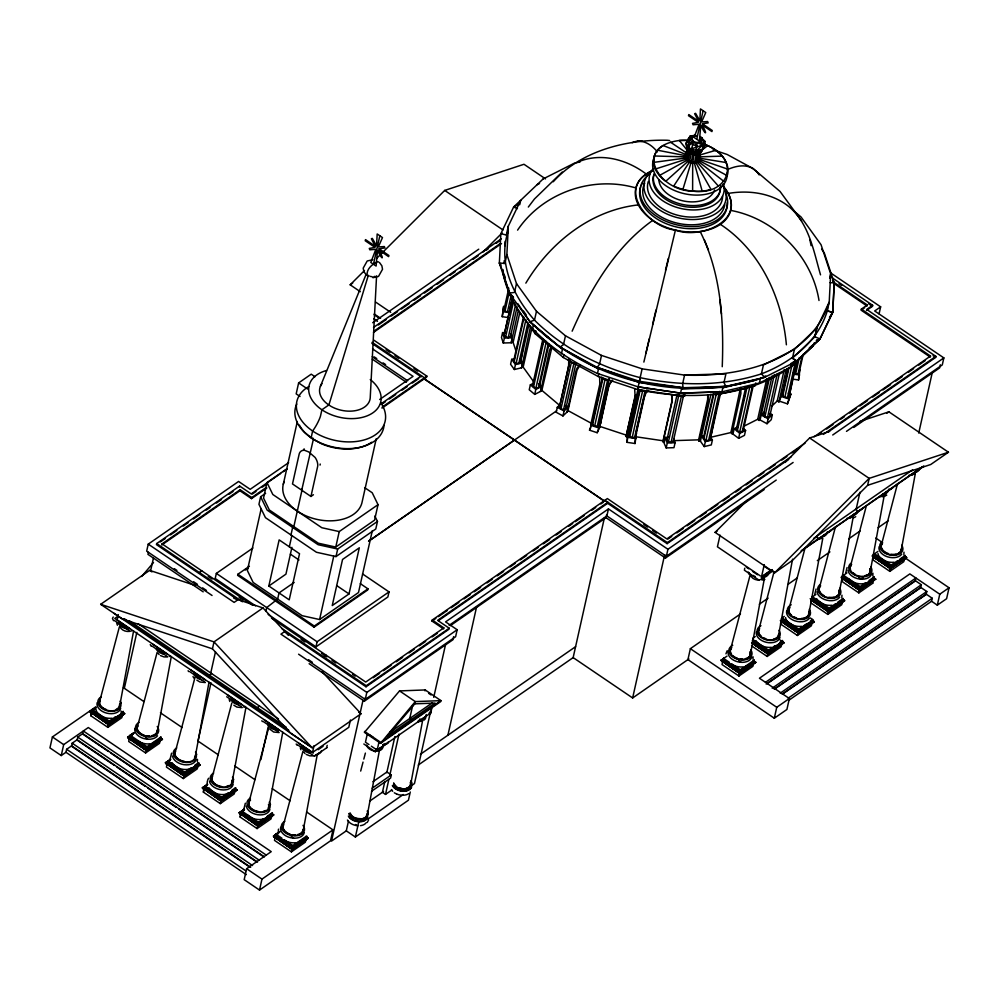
<?xml version="1.0" encoding="UTF-8"?>
<svg xmlns="http://www.w3.org/2000/svg" width="999" height="999" viewBox="0 0 999 999"><rect width="100%" height="100%" fill="white"/><g stroke="black" fill="none" stroke-linecap="round" stroke-linejoin="round"><path stroke-width="1.5" d="M672.29 400.05L671.565 395.129M705.144 144.655C741.832 158.017 729.969 196.091 692.619 191.109L692.694 161.726M694.555 151.736L692.682 163.112C684.752 162.987 684.477 154.033 687.824 148.576L685.814 158.079M123.976 714.31L124.376 713.686L108.591 724.899L124.725 713.698L123.302 712.612L109.078 722.477L109.016 724.6L89.91 711.613L95.954 707.429M128.746 738.548L146.316 750.486L162.45 739.297L161.026 738.211L146.803 748.076L146.741 750.187L127.635 737.212L133.679 733.016M166.471 764.16L166.234 763.523L184.041 776.086L200.175 764.884L198.751 763.798L184.528 773.663L184.465 775.786L165.359 762.799L170.192 759.452M203.434 789.21L203.197 788.586L221.004 801.148L237.125 789.959L235.714 788.873L221.478 798.738L221.416 800.848L202.31 787.874L207.742 784.515M243.943 809.477L239.098 812.849L258.204 825.811L258.266 823.688L272.502 813.823L273.913 814.909L257.792 826.111L239.985 813.561L240.222 814.173M258.204 825.811L258.266 823.688L240.971 811.937L239.111 812.824L244.53 809.477M292.12 849.4L274.313 836.837L292.12 849.4L308.254 838.198L306.83 837.112L292.607 846.99L292.545 849.1L273.439 836.126L279.483 831.93M740.259 388.923L730.918 432.542L738.636 438.311L744.467 435.364L745.579 430.419L743.343 428.534M739.834 673.214L721.852 661.013L739.66 673.563L755.793 662.349L754.37 661.263L740.147 671.153L740.084 673.264L720.978 660.302L727.022 656.106M751.573 642.919L767.894 653.983L784.028 642.769L782.604 641.683L768.368 651.573L768.306 653.683L751.748 642.457M780.569 621.091L798.139 633.004L814.272 621.79L812.849 620.704L798.613 630.594L798.563 632.704L780.719 620.604M810.951 600.012L828.521 611.937L844.654 600.724L843.231 599.637L829.008 609.515L828.945 611.638L810.177 598.688M875.324 579.195L859.714 590.072L841.732 577.872L859.54 590.421L875.673 579.208L874.25 578.121L860.014 587.999L859.964 590.122L842.12 578.021M890.733 568.556L906.692 557.692L905.269 556.605L891.033 566.495L890.971 568.606L872.751 556.356M652.747 170.717C615.159 186.426 647.34 227.497 675.424 230.082C701.223 240.047 749.75 219.031 724.013 187.587M170.217 758.716L171.591 753.184M197.365 761.7L197.477 759.327M207.18 783.79L207.293 781.418M243.968 808.753L245.342 803.208M278.296 832.042L278.471 829.158M832.529 280.344L834.24 282.929L832.766 312.287L819.979 338.961L796.752 361.151L764.685 377.31L760.364 378.633C682.504 402.784 591.908 381.993 533.429 324.9L529.957 321.74L509.29 293.082L499.363 263.049L500.836 233.691L513.623 207.018L517.432 208.654M517.794 303.659L529.957 321.753L533.429 324.9L559.952 347.103L597.227 367.395L598.463 369.018L597.477 373.464C554.707 353.858 512.549 321.154 502.859 272.59L503.009 269.593M504.07 263.674L504.22 260.677M504.97 245.742L505.194 241.258M502.247 316.683L503.621 306.406L502.247 316.683L509.04 317.694M519.68 204.795L520.679 200.374L508.304 226.174L506.331 235.002L508.291 230.931C497.315 262.737 513.436 296.266 534.502 320.142C563.486 349.088 600.824 367.345 640.159 377.659L637.612 389.523C686.987 400.012 741.433 398.339 785.189 370.691L787.362 368.606L785.189 370.666M505.232 277.285L499.363 263.062L504.907 263.374L506.88 254.545L508.316 226.161M635.888 435.601L636.438 433.129L635.064 443.519L627.072 442.345L627.347 436.888L638.161 388.424M627.072 442.345L628.446 431.943M635.064 443.519L635.264 439.435M673.701 438.561L675.074 442.744L673.975 447.677L666.183 447.927L663.074 440.784L672.115 400.349M722.24 366.72C723.988 321.079 721.053 273.002 700.174 231.543M752.971 659.165L753.084 656.805M793.131 379.17L798.576 379.97L798.838 374.625M798.576 379.97L799.949 369.68M830.656 273.776L829.22 302.123L816.87 327.947L794.417 349.4L763.423 365.022L761.425 373.863L764.685 377.31L725.948 386.388L683.141 387.737L639.098 382.43L640.159 377.672C680.269 386.151 722.127 386.488 761.425 373.863C790.758 362.525 817.706 342.12 827.259 310.989L827.409 307.992M814.684 594.58L816.058 589.048M821.603 249.151L824.262 252.859L834.202 282.892L832.741 312.25L819.967 338.936L796.752 361.126L792.719 362.537M841.832 597.539L841.945 595.167M845.703 573.076L847.077 567.532M872.851 576.023L872.914 573.164M903.87 554.52L903.983 552.147M376.573 275.824L370.217 398.027A25.712 16.833 12.6 0 1 356.206 410.502A25.712 16.833 12.6 0 1 330.894 406.293L326.86 403.559A25.712 16.833 12.6 0 1 321.978 383.641M419.38 721.041L419.505 719.692M725.948 653.846L727.197 650.686M692.619 191.109C658.865 191.046 632.242 146.828 679.32 140.497A37.8 24.75 12.6 0 1 687.524 140.422L679.32 140.497L687.924 151.161M689.372 162.225L691.246 153.846L687.999 150.874L687.824 148.576M698.751 160.402L700.761 150.899C700.049 155.782 699.762 164.323 692.682 163.112M695.566 135.002L689.972 136.314L685.951 143.444L688.573 147.09L695.679 153.047L697.165 142.582L688.124 140.172L685.951 143.444C686.013 148.764 690.721 152.372 695.679 153.047L701.273 151.736L705.294 144.593L704.632 141.146L700.386 136.588L699.775 137.125L701.523 139.548L703.121 149.113L695.679 153.047L692.519 151.448M690.858 151.448L693.606 141.408L691.857 138.973L692.931 136.726L696.216 135.951L689.972 136.314L688.124 140.172L688.985 150.187M731.43 648.201A10.302 6.743 12.6 0 0 736.738 658.516A10.302 6.743 12.6 0 0 750.249 655.394L750.511 653.646A10.302 6.743 12.6 0 0 750.099 651.835M759.665 628.633A10.302 6.743 12.6 0 0 764.959 638.935A10.302 6.743 12.6 0 0 778.471 635.814L778.745 634.078L778.396 635.689M789.909 607.654A10.302 6.743 12.6 0 0 795.204 617.956A10.302 6.743 12.6 0 0 808.715 614.835L808.99 613.099M835.514 526.598L819.342 588.124A10.302 6.743 12.6 0 0 826.86 597.302A10.302 6.743 12.6 0 0 839.098 593.768L839.372 592.02A10.302 6.743 12.6 0 0 838.96 590.197M851.31 565.059A10.302 6.743 12.6 0 0 856.618 575.374A10.302 6.743 12.6 0 0 870.117 572.252L870.391 570.504A10.302 6.743 12.6 0 0 869.979 568.693M882.329 543.543A10.302 6.743 12.6 0 0 887.624 553.858A10.302 6.743 12.6 0 0 901.135 550.736L901.41 548.988M568.618 366.908L568.743 359.515M768.431 378.396L759.115 420.454L757.717 419.268L766.757 378.821M750.237 655.394L764.322 578.758M778.471 635.814L792.544 559.178M808.715 614.835L822.801 538.199M839.098 593.756L853.183 517.132M870.117 572.252L884.202 495.616M901.135 550.736L915.221 474.1M119.718 705.843L133.579 630.993M157.442 731.43L171.304 656.593M209.028 682.18L195.167 757.03A10.302 6.743 12.7 0 1 186.751 762.062A10.302 6.743 12.7 0 1 175.824 756.792L175.05 754.994A10.302 6.743 12.7 0 1 175.549 751.523M232.13 782.092L245.979 707.255M268.918 807.055L282.767 732.205M317.382 753.97L303.246 830.344A10.302 6.743 12.7 0 1 294.83 835.389A10.302 6.743 12.7 0 1 283.903 830.119L283.129 828.308A10.302 6.743 12.7 0 1 283.629 824.849M422.689 720.067L410.514 785.389L410.751 783.903A8.866 5.807 12.6 0 0 410.377 782.342M367.382 814.672L379.595 749.487M546.291 342.12L541.433 338.424A4.483 3.359 1 0 0 541.545 338.112M716.108 394.043L715.958 394.705L722.14 393.256M740.109 670.891L740.359 669.767L754.245 660.127L753.995 661.263L740.109 670.891L723.214 659.427L723.463 658.316L729.495 662.412M739.622 673.264L738.96 676.023L722.077 664.572L722.527 661.663M781.181 641.058L783.678 642.769L767.844 653.683L767.182 656.455L751.51 645.816M781.693 618.881L781.942 617.757L798.825 629.208L798.576 630.332L781.693 618.881L781.942 617.757M752.647 640.671L768.331 651.311L782.217 641.67L782.467 640.559L779.944 642.307M811.425 620.079L813.923 621.79L798.101 632.704L797.439 635.476L780.544 624.013L781.006 621.116M812.075 597.802L812.324 596.69L829.207 608.141L828.958 609.253L812.075 597.802L812.324 596.69M798.576 630.332L812.462 620.691L812.711 619.58L810.301 617.931M828.308 612.187L827.821 614.397L841.707 604.757L842.532 601.885L828.483 611.638L827.821 614.397L810.926 602.946L811.388 600.037L828.733 611.875M843.094 576.286L843.343 575.174L860.226 586.625L859.977 587.737L843.094 576.286L843.343 575.174M828.958 609.253L842.856 599.612L843.094 598.513L838.049 601.997M872.726 583.254L873.551 580.369L859.502 590.122L858.84 592.882L841.945 581.43L842.407 578.521M874.113 554.77L874.362 553.658L891.245 565.109L890.996 566.233L874.113 554.77L874.362 553.658M859.977 587.737L873.863 578.096L874.113 576.997L869.068 580.494M890.521 568.606L889.859 571.366L872.964 559.915L873.426 557.017L890.521 568.606L906.343 557.667M890.996 566.233L904.882 556.58L905.131 555.481L900.087 558.978M95.792 706.855L52.398 736.95L49.95 747.901L61.239 755.556L65.959 752.284L66.633 749.287L71.603 745.841L250.674 867.319M61.239 755.556L63.686 744.617L88.287 727.547L271.228 851.648L246.628 868.718L244.181 879.657L259.515 890.072L330.532 840.808L332.979 829.869L306.743 812.062M257.53 862.1L77.16 739.747L72.19 743.194L71.528 746.191L249.313 866.795M264.373 856.88L82.73 733.641L77.76 737.1L77.085 740.097L114.448 765.434M120.642 713.224L123.164 711.475L122.927 712.587L109.041 722.215L92.158 710.751L94.93 707.879M90.996 715.908L91.458 712.986L90.996 715.883L107.88 727.359L121.766 717.732L122.602 714.847L108.554 724.6L107.88 727.359L108.379 725.149M118.332 614.585L117.133 619.929L312.512 752.472L314.011 745.791M288.649 462.637L250.187 489.323L238.599 481.456L148.239 544.13L146.678 551.136L212.05 595.479M148.401 552.285L147.939 554.358L203.197 591.845M124.326 688.336L136.838 632.367M150.699 570.342L153.409 558.229M280.669 473.476L251.224 493.893L239.635 486.038L156.681 543.568L156.443 544.617L237.824 599.825L234.128 602.397L148.239 544.13M240.16 489.71L162.05 543.881L161.813 544.93L239.922 490.759L240.16 489.71L251.748 497.577L251.511 498.626L239.922 490.759M129.87 736.35L130.132 735.239L147.015 746.69L146.766 747.814L147.015 746.69L160.901 737.062L160.652 738.186L146.766 747.814L129.882 736.338L130.132 735.227L133.916 732.604M129.183 738.573L128.721 741.495L145.604 752.946L146.279 750.187M159.99 741.108L160.327 740.446L159.49 743.318L145.604 752.946M166.945 764.872L166.908 764.185L166.446 767.095L183.329 778.546L197.215 768.918L198.052 766.033L197.715 766.708M252.922 548.026L216.346 573.401L215.197 578.496L255.507 605.844M239.398 487.087L239.635 486.038M322.09 671.728L361.039 713.761L312.075 747.714L290.534 733.104L212.45 648.838L214.011 641.882L262.974 607.929L288.411 635.389M183.329 778.546L184.003 775.786L199.825 764.859L184.253 776.023L165.809 763.486L170.779 759.44M210.752 672.976L215.472 651.847M211.001 682.816L197.989 741.058L218.232 754.794M249.388 566.258L237.887 574.238L237.637 575.349L314.048 627.172L367.719 589.947L367.957 588.836L360.327 583.653M170.379 759.065L167.595 761.95L184.49 773.401L198.376 763.773L198.626 762.662L194.83 765.284M265.609 493.331L260.627 496.778L258.941 504.32L265.459 517.669L316.446 552.26L335.989 556.58L375.786 528.983L377.472 521.441L374.862 516.096M261.201 508.603L247.365 570.529L253.159 582.454L302.148 615.684L319.593 619.53L358.491 592.544L372.327 530.619M287.025 468.693L266.995 482.579L263.536 498.064L269.343 509.977L318.331 543.206L335.764 547.065L374.563 520.154L378.022 504.67L372.215 492.757L364.635 487.624M203.396 792.157L203.871 789.235L203.409 792.145L220.292 803.621L234.178 793.98L235.015 791.108L234.665 791.77M314.997 376.735L311.226 374.175L298.626 382.917L296.179 393.868L300.037 396.491M283.304 484.253L297.315 421.553M268.831 586.013L279.146 539.885L299.525 553.721L289.223 599.837L268.831 586.013L285.939 574.15L291.92 547.365M220.791 801.398L220.292 803.621L220.954 800.848L236.788 789.934L236.388 790.571M265.871 611.4L266.721 607.579L277.647 599.063L279.021 592.931L294.193 582.405M311.139 437.749L312.637 431.031A25.474 9.953 -55.8 0 0 319.043 419.867A25.637 10.015 -55.8 0 0 320.454 416.233L321.89 409.777L328.921 404.895L368.319 275.337M290.959 534.964L292.645 527.422L293.843 526.585L302.335 488.611M301.723 490.197L313.324 439.46A2.485 0.737 -62.2 0 0 313.374 439.036M289.335 546.803L291.858 535.526M207.33 784.14L204.558 787L221.441 798.476L235.327 788.848L235.577 787.736L231.793 790.359M310.939 496.453L317.57 466.808A10.415 6.743 55.3 0 0 317.62 463.449A10.44 6.756 55.3 0 0 315.085 457.43L308.816 451.985L304.595 450.312A10.44 6.756 55.3 0 0 300.387 451.76A10.415 6.743 55.3 0 0 299.126 454.295L292.495 483.941L310.939 496.453L313.424 494.73M240.197 817.12L240.659 814.197L240.197 817.107L257.08 828.571L270.966 818.943L271.803 816.058L271.466 816.732M260.876 759.64L268.219 726.785M373.464 264.26L379.832 235.764M244.131 809.09L241.346 811.975L258.229 823.426L258.479 822.314L263.536 818.818M257.08 828.571L257.742 825.811L273.576 814.897M243.881 810.214L241.346 811.975L241.596 810.851L258.479 822.314L258.229 823.426L272.115 813.798L272.365 812.686L267.32 816.183M314.048 627.172L314.285 626.061L367.957 588.836M319.593 619.53L333.766 556.093M335.764 547.065L339.223 531.58L378.022 504.67M259.515 890.072L261.963 879.12L332.979 829.869M335.989 556.58L337.674 549.038L377.472 521.441M268.107 614.385L315.971 646.865L317.108 641.758L389.011 591.895L362.562 573.95M306.456 837.1L292.57 846.727L292.819 845.604L306.705 835.976L306.456 837.1L292.57 846.727L275.687 835.251L275.936 834.14L279.72 831.505M275.025 838.198L274.987 837.499L274.525 840.409L291.408 851.86L305.294 842.232L306.131 839.347L292.083 849.1L291.408 851.86M376.261 438.673L361.913 502.872A40.397 26.449 12.6 0 1 314.036 518.681A40.397 26.449 12.6 0 1 284.191 481.63M349.013 593.93L359.315 547.802L342.557 559.44L332.242 605.556L349.013 593.93L336.663 585.564M292.57 846.727L292.819 845.604L284.378 839.872M298.589 654.195L365.247 699.412L366.82 692.407L280.931 634.14L284.64 631.58L366.021 686.788L448.963 629.245L449.2 628.209L437.612 620.342L607.879 502.247L607.642 503.296L667.132 543.656L667.369 542.607L604.932 500.249L604.695 501.298L424.2 378.846L424.425 377.797L372.127 342.32M373.688 340.06L426.848 376.123L426.623 377.172L381.98 408.129M350.424 720.017L348.788 727.322L313.761 751.61M362.974 700.399L331.518 841.096L346.291 830.856L348.439 821.278M366.021 686.788L366.246 685.739L449.2 628.209M309.116 663.686L364.36 701.173L365.06 698.064M389.011 591.895L387.874 596.99L315.971 646.865M367.257 734.115L365.447 742.195L368.968 744.58M346.291 830.856L355.369 837.012L357.817 826.061L355.544 824.525M367.757 817.257A10.24 6.706 12.6 0 1 358.778 821.777L357.892 825.736A10.24 6.693 12.6 0 1 347.465 820.054M371.316 746.166L377.172 750.137L378.983 742.07M380.544 743.293L415.297 701.598L440.946 700.636L440.746 701.548L380.544 743.293L364.41 732.354L364.623 731.443L380.744 742.382L440.946 700.636L425.199 689.947L399.55 690.908L364.997 731.705M384.777 781.755L382.417 792.294L385.514 794.405L391.783 790.047M386.788 772.702L394.88 736.538M385.514 794.405L388.886 779.332M389.897 774.812L398.988 734.128M372.939 781.717L386.95 771.99L391.308 774.949L390.621 778.046L371.503 791.308M412.612 705.644L409.74 718.506L411.288 719.555L410.851 721.515M432.242 620.029L443.831 627.884L443.593 628.933L432.018 621.078L432.242 620.029L607.355 498.576L666.845 538.923L805.082 443.057M414.797 703.833L435.052 703.071L387.512 736.038L414.797 703.833L415.297 701.598L399.55 690.908M509.94 311.676L507.442 312L505.019 310.951L504.095 309.166L508.791 288.162M505.019 310.951L509.39 291.446M505.232 332.517L502.584 332.605L501.473 337.537L503.284 343.007L511.226 342.757L512.337 337.812L510.976 333.716M507.442 312L511.138 295.492M510.839 335.102L510.402 336.813L508.241 337.587L505.619 336.963L504.07 335.314L512.125 299.3M511.888 300.599L504.07 335.314M424.987 690.858L425.199 689.947M510.601 308.679L511.95 302.672M513.111 298.664L512.462 301.623L502.859 272.577M506.88 254.545L516.483 283.591L514.51 292.42L509.29 293.082L513.449 297.19L509.29 293.082M503.284 343.007L504.383 338.062L502.584 332.605M505.619 336.963L513.336 302.447M508.241 337.587L515.621 304.57M510.402 336.813L517.107 306.805M410.277 791.995L408.441 800.199L355.369 837.012M511.226 342.757L518.506 309.503M430.369 712.462L414.473 783.566L411.95 785.314M431.044 709.44L431.718 706.405M433.741 697.327L445.579 644.38M516.058 351.273L513.124 342.407L519.83 312.437M432.255 706.256L430.744 712.986L377.172 750.137M514.572 358.678L511.7 359.353L510.589 364.285L514.36 369.505L521.553 367.819L522.664 362.887L519.655 358.703M523.588 316.508L513.861 360.015L514.11 361.825L516.171 363.224L518.818 363.386L520.504 362.212L528.883 324.7M514.11 361.825L523.838 318.319M453.646 636.625L452.947 639.735L364.36 701.173M514.36 369.505L515.459 364.56L511.7 359.353M516.171 363.224L525.899 319.717M608.441 508.916L606.88 515.921L666.37 556.281L667.931 549.275L608.441 508.916L445.591 621.878L457.167 629.745L455.606 636.738L365.247 699.412M518.818 363.386L527.872 322.864M523.264 346.89L520.504 362.212M521.553 367.819L530.394 327.098M533.741 381.805L523.164 367.12L531.868 328.172M532.442 329.333L533.429 324.9M516.483 283.591L536.475 311.313L534.502 320.142L529.957 321.74L562.425 349.4L561.438 353.833M598.888 373.576L598.239 376.536L563.311 357.517L535.214 333.766L535.864 330.819M447.902 735.239L476.573 606.955M533.928 383.029L530.357 384.827L529.245 389.772L534.715 394.38L540.671 391.383L541.77 386.438L538.498 383.666M548.926 344.131L539.535 386.151L538.436 387.637L535.951 387.962L533.528 386.913L532.592 385.127L542.994 338.611M539.735 356.618L541.071 350.624M541.745 347.615L543.081 341.621M533.528 386.913L543.931 340.397M535.951 387.962L546.341 341.446M534.715 394.38L535.814 389.448L541.77 386.438M538.436 387.637L548.164 344.131M540.671 391.383L549.425 350.686L551.223 346.466M540.372 391.133L541.87 390.384L551.972 346.94M536.463 311.301L565.471 335.814L563.498 344.643L559.952 347.09L598.476 369.031M563.311 357.517L563.96 354.558M560.514 404.22L557.28 407.305L556.168 412.25L562.961 415.946L567.27 411.825L568.381 406.88L565.659 405.407M566.208 406.993L565.771 408.703L563.611 409.465L560.988 408.841L559.44 407.192L569.842 360.689M569.942 360.477L559.44 407.192M560.988 408.841L571.391 362.337M563.611 409.465L574.013 362.949M562.961 415.946L564.06 411.001L568.381 406.88M565.771 408.703L575.936 363.474M567.27 411.825L575.948 371.166L577.085 368.132L580.044 364.697M566.908 411.625L567.994 410.589L577.035 370.142L580.132 364.835M609.265 384.315L599.55 427.759L597.177 432.717L589.522 430.194L593.006 420.292L592.457 422.764M602.385 377.922L592.32 422.939L592.582 424.75L594.63 426.136L597.277 426.298L598.963 425.124L609.365 378.609L608.341 380.819L601.635 378.596A4.483 2.685 -37.1 0 0 601.835 377.647L601.785 377.073M592.582 424.75L602.971 378.234L605.032 379.62L594.63 426.136M597.277 426.298L607.679 379.782M602.06 408.304L605.082 394.805M605.756 391.808L607.092 385.801M607.767 382.804L608.428 379.795M597.177 432.717L600.661 422.814M599.55 427.759L608.179 387.162L611.987 380.207M418.244 765.047L573.151 657.604L604.37 517.957M687.774 150.35L685.951 156.943M450.299 625.674L605.993 517.682L606.693 514.572M686.126 159.241L687.999 150.874M686.85 160.377L688.723 151.998M627.31 436.913L626.036 436.501L635.077 396.041L634.69 389.135M626.036 436.501L635.676 394.805M687.961 161.388L689.834 153.009M640.159 377.672L642.12 368.831L601.498 355.419L599.537 364.26L597.215 367.382L639.098 382.43L639.248 381.243L597.215 367.382M678.746 395.592L637.612 389.523L638.274 386.576M645.829 390.784L635.776 435.776L634.677 437.275L632.192 437.587L629.77 436.551L628.833 434.752L638.885 389.76M630.269 431.755L630.943 428.758M631.605 425.761L632.954 419.767M633.616 416.758L634.964 410.764M635.626 407.767L636.975 401.773M637.637 398.763L638.985 392.769M629.77 436.551L640.159 390.06L642.582 391.096L632.192 437.587M690.971 162.812L693.706 151.586M696.728 139.236L703.096 110.739M694.355 163.112L696.228 154.745L695.391 151.736M695.903 162.812L697.777 154.445L696.478 152.148M634.677 437.275L645.067 390.784M635.913 433.516L643.606 399.063M697.202 162.238L699.075 153.858L700.624 152.023C697.926 156.543 690.371 155.07 688.049 150.861M698.176 161.413L700.049 153.034M663.011 442.145L672.04 401.723L672.115 395.367M664.347 442.345L665.446 437.4L668.556 437.312M673.651 439.972L673.214 441.683L671.053 442.457L668.431 441.833L666.882 440.184L676.935 395.192M666.183 447.927L667.295 442.994L665.446 437.4M668.431 441.833L679.395 392.644M597.464 373.451L638.099 386.863L680.544 393.131L681.53 388.698L683.141 387.724L682.604 383.928L684.565 375.1C739.859 377.36 809.989 361.488 829.22 302.123L827.259 310.989L832.741 312.25L827.247 310.951M671.053 442.457L681.43 395.966L683.603 395.192M673.214 441.683L683.703 394.98M573.151 657.604L632.642 697.964L664.535 555.282M605.993 517.682L665.484 558.041L666.171 554.932M699.1 441.246L698.638 439.847L707.667 399.413L707.704 394.63L708.141 400.824L699.1 441.246L700.399 441.208L704.245 446.578L711.3 444.917L712.399 439.985L710.102 436.788M700.399 441.208L710.926 394.193M713.361 393.531L703.633 437.05L703.883 438.861L705.943 440.259L708.591 440.409L710.277 439.235L720.679 392.719M703.883 438.861L713.948 393.843M704.245 446.578L705.344 441.633L701.51 436.313L704.332 435.651M705.943 440.259L716.345 393.743M719.505 391.383L718.83 394.33L755.144 385.826L755.806 382.879M708.591 440.409L718.98 393.893M716.058 410.414L710.277 439.235M716.72 407.417L718.069 401.411M718.743 398.414L720.079 392.407M642.132 368.856L684.565 375.1L725.936 373.813L723.963 382.629L725.948 386.388L722.901 387.4L721.915 391.82L680.544 393.131L638.099 386.863M731.88 433.878L740.921 393.419L740.671 387.5M733.054 433.603L734.165 428.658L737.662 426.885M753.071 386.538L743.343 430.045L742.245 431.543L739.747 431.855L737.337 430.819L736.4 429.033L745.791 387.013M743.531 400.524L744.879 394.53M737.337 430.819L747.052 387.3M740.496 613.91L690.371 648.676L687.924 659.627L774.3 718.219L786.912 709.477L789.36 698.526L759.44 678.234L909.852 573.913L939.772 594.205L937.324 605.157L931.58 601.261L932.254 598.264L926.21 594.155L782.167 694.055M739.747 431.855L749.812 386.85M738.636 438.311L739.735 433.366L745.579 430.419M742.245 431.543L752.297 386.526M720.054 535.114L717.432 546.803L760.289 575.874M680.544 393.119L721.902 391.833L759.365 383.067L760.376 378.621L765.758 375.911M759.115 420.454L760.089 419.955L769.592 377.41M770.154 414.772L769.717 416.483L767.557 417.257L764.934 416.633L763.386 414.985L772.102 375.974M764.934 416.633L774.325 374.625M767.557 417.257L777.284 373.751M760.089 419.955L767.007 423.726L768.119 418.781L772.339 414.747L770.029 413.486M769.717 416.483L779.545 372.764M772.339 414.747L771.24 419.692L767.007 423.726M771.902 406.056L777.21 400.986L784.24 369.518M777.21 400.986L778.945 401.935L785.976 370.467M778.945 401.935L783.079 391.458M788.211 368.194L782.192 395.167L788.199 368.569M723.214 659.427L723.463 658.316M797.19 360.252L789.148 396.266L787.462 397.44L784.814 397.277L782.754 395.891L789.135 367.382M791.383 362.974L790.384 367.432L759.39 383.054M794.417 349.375L792.444 358.229L796.752 361.126L792.731 362.512M784.814 397.277L791.857 365.771M787.462 397.44L795.504 361.426M796.265 361.451L789.148 396.266M779.657 401.261L787.462 403.833L790.883 394.031L788.286 393.169M790.883 394.031L787.462 403.833M793.194 373.039L795.616 374.076L799.312 357.567M795.616 374.076L798.101 373.763L802.135 355.756M803.233 354.258L799.2 372.265L798.101 373.763M739.447 673.813L738.96 676.023L752.846 666.383L753.683 663.511M764.26 564.622L761.55 576.723L771.752 569.655M829.669 278.184L830.631 273.738L821.053 244.73L801.073 217.02L794.118 211.139M753.995 661.238L754.245 660.127M767.682 654.233L767.182 656.443L781.068 646.803L781.905 643.943M768.331 651.311L768.581 650.187L774.899 645.804M782.217 641.67L782.467 640.546M861.338 309.128L861.101 310.165L930.281 357.105L930.519 356.056L861.338 309.128L867.307 304.982L832.779 281.556M774.3 718.219L776.747 707.28L789.36 698.526M867.307 304.982L867.07 306.031L833.853 283.454M797.926 633.254L797.439 635.464L811.325 625.824L812.15 622.964M866.47 310.489L872.439 306.356L872.664 305.307L831.555 277.41M879.083 313.836L880.643 306.843L830.893 273.089M812.462 620.691L812.711 619.567L810.189 621.328M856.23 508.891L859.939 492.282M747.914 499.6L715.097 532.38L774.65 572.777L792.369 560.489L867.619 485.327L869.18 478.371L948.451 452.222L888.898 411.825L859.964 421.378M842.856 599.612L843.094 598.501M859.327 590.671L858.84 592.882L872.726 583.241M873.863 578.096L874.113 576.985M918.73 433.067L932.267 372.552M828.233 431.918L935.638 357.417L935.876 356.368L866.695 309.44L872.664 305.307M890.346 569.155L889.847 571.366L903.745 561.725L904.57 558.853M940.321 364.785L939.622 367.907L853.795 427.435M880.643 306.843L874.674 310.976L943.855 357.904L942.282 364.91L846.478 431.356M904.882 556.58L905.131 555.469M766.171 684.09L915.296 580.656L921.34 584.765L920.678 587.762L775.361 688.548M774.163 689.073L920.753 587.412L926.797 591.508L926.123 594.505L783.366 693.531M905.344 558.116L949.05 587.774L946.602 598.713L937.324 605.157M92.145 710.764L92.395 709.652L109.291 721.103L109.041 722.215L109.291 721.103L115.597 716.733M122.914 712.587L123.164 711.475M160.639 738.186L160.901 737.062M198.364 763.773L198.626 762.662M235.327 788.848L235.577 787.736M275.674 835.264L275.936 834.153L281.968 838.236M675.424 230.082L643.856 362.088M645.841 353.471L649.213 338.936M652.609 324.4L655.981 310.077M665.521 270.117L668.368 258.379M808.641 614.71L808.803 611.188M901.485 548.901L901.061 550.611A10.302 6.743 12.6 0 1 898.301 553.284M666.882 440.184L667.32 438.474M763.386 414.985L763.823 413.274M99.688 700.187L99.488 703.708L100.412 705.494A10.302 6.743 12.7 0 0 106.394 709.577M137.412 725.786L137.213 729.295L138.137 731.081A10.302 6.743 12.7 0 0 144.118 735.177M175.137 751.373L174.937 754.882L175.861 756.68A10.302 6.743 12.7 0 0 184.465 761.4M212.1 776.448L211.9 779.957L212.824 781.742A10.302 6.743 12.7 0 0 221.416 786.463M248.888 801.398L248.689 804.919L249.613 806.705A10.302 6.743 12.7 0 0 258.204 811.425M283.216 824.699L283.017 828.208L283.941 829.994A10.302 6.743 12.7 0 0 289.922 834.09M360.689 771.066L363.037 762.087M363.823 759.103L365.384 753.109M730.481 649.75L750.212 574.725M758.716 630.182L774.1 571.653M788.96 609.203L805.132 547.677M850.361 566.608L866.145 506.593M881.38 545.104L897.552 483.578M99.5 702.01L119.418 626.735M137.225 727.597L157.143 652.335M174.95 753.196L194.867 677.921M211.913 778.271L231.818 702.996M248.701 803.221L268.606 727.946M283.029 826.51L302.947 751.236M388.386 741.708C388.211 744.929 385.09 742.981 386.913 743.556L376.511 750.761L376.91 749.025M418.281 720.654L418.556 722.002L420.055 718.843M429.545 712.824C429.258 717.257 433.329 708.241 429.945 711.975M643.943 397.565L646.091 392.907L648.563 390.322M682.916 189.373L690.921 162.962M752.122 643.081L768.106 653.92L752.047 642.432M841.308 577.847L859.752 590.359L841.195 577.172M872.327 556.331L890.771 568.843L872.214 555.669M90.36 712.299L90.26 711.638L108.804 724.837L90.26 711.638L94.992 708.353M128.084 737.899L133.903 733.141L128.084 737.911L146.528 750.424L162.1 739.272L161.701 739.909M184.428 775.536L165.709 762.824L165.809 763.486M202.772 788.561L202.66 787.886L221.216 801.086L202.66 787.886L207.405 784.602M258.004 826.048L239.448 812.849L258.179 825.574M279.708 832.03L273.888 836.825L292.332 849.337L307.904 838.186L307.505 838.823M146.528 750.424L127.984 737.225M320.442 386.238L365.909 274.862M744.717 568.231L744.43 570.242L759.377 580.382M572.14 331.181C590.534 289.298 614.86 247.327 652.797 220.329M321.503 750.724L320.529 752.634L316.895 755.169M207.517 780.406L208.554 778.258M368.606 819.979L367.232 822.452M696.565 150.649L702.784 145.005L697.165 142.582L700.436 141.808L701.523 139.548L704.632 141.146L703.121 149.113L696.565 150.649L691.233 148.888L702.784 145.005L704.632 141.146L699.775 137.125L702.26 137.862M703.121 147.877L701.273 151.736L697.527 151.948M589.522 430.194L590.709 427.709M599.138 427.622L599.737 426.373L626.635 435.252M768.069 653.633L751.972 642.919M221.179 800.798L236.788 789.934M828.521 611.937L844.305 600.699M122.265 715.521L122.602 714.847M305.794 840.022L306.131 839.347M698.014 159.94L727.21 175.649A37.8 24.75 12.6 0 0 705.257 144.518L701.273 151.736L698.313 151.324M525.849 283.129C549.775 242.919 590.834 210.115 638.336 204.907M755.044 662.961L755.444 662.325L739.884 673.501L721.315 660.327L739.884 673.501L755.444 662.349M783.278 643.393L783.678 642.757L768.106 653.92M813.523 622.427L813.923 621.79L798.139 633.004M199.425 765.496L199.825 764.859M829.47 317.37L832.766 312.287M691.258 153.809L692.919 151.299M690.234 160.864L673.738 186.026A37.8 24.75 12.6 0 0 710.988 189.423L695.754 162.475M703.845 146.778L705.294 144.593M609.378 384.053L612.674 380.407M326.636 747.839L327.197 745.341M736.4 429.033L737.499 427.535M504.095 309.166L505.194 307.667M532.592 385.127L533.691 383.628M628.833 434.752L629.932 433.254M553.246 181.756C581.218 150.612 626.535 139.311 667.132 140.26L669.63 140.547M517.582 230.132C542.732 192.62 592.757 175.337 635.926 187.962M682.866 396.828L683.99 395.317M528.321 207.043L534.465 198.976L562.225 172.04M646.153 391.533L647.302 390.172M141.646 576.523L153.496 562.537M646.765 390.072L646.303 390.746A4.396 2.61 62.6 0 0 646.078 391.708L639.173 390.334A4.471 2.085 -50.2 0 0 639.298 389.41M360.314 291.696L350.174 284.815L364.473 270.554M376.561 258.479L444.705 190.422L523.976 164.273L545.516 178.883M482.929 252.11L502.122 232.942M785.102 462.462L809.627 437.974L829.607 431.381M774.65 572.777L869.18 478.371L809.627 437.974M764.36 411.988L761.188 415.022L768.119 418.781M543.131 178.933L513.623 207.018L517.594 204.845M319.568 752.796L316.383 754.994M689.872 152.984L691.745 151.311M689.335 160.115L665.734 181.294A37.8 24.75 12.6 0 1 663.124 145.529L687.062 154.882M376.486 748.688L375.374 751.81L377.16 748.85M809.252 347.977L819.979 338.961L816.295 340.509L819.967 338.936L814.897 336.75L816.87 327.922L814.897 336.775L792.444 358.229L796.765 361.126M762.924 579.133L761.5 579.77M821.403 538.573L822.414 537.762M851.685 517.582L852.796 516.695M882.804 495.991L879.682 496.953M913.723 474.55L914.822 473.663M700.823 150.911L707.767 145.604M113.212 617.02L112.462 618.481L113.524 620.704M350.174 284.815L352.709 283.067M372.714 322.714L478.746 249.188M373.501 327.46L501.373 238.786M378.384 324.962L386.064 319.643M391.171 316.096L397.565 311.663M401.398 309.003L409.078 303.684M414.185 300.137L420.579 295.704M424.413 293.044L432.092 287.724M437.2 284.178L443.593 279.732M449.987 275.299L455.107 271.753M460.214 268.207L466.608 263.773M473.002 259.34L478.121 255.794M485.789 250.474L488.349 248.701M496.016 243.381L499.85 240.722M373.763 331.331L500.474 243.444M373.526 332.38L501.523 243.594M160.277 541.957L165.384 538.424M170.492 534.877L176.86 530.457M183.242 526.023L188.349 522.489M193.456 518.943L199.837 514.522M206.219 510.102L210.04 507.442M216.421 503.021L221.528 499.475M229.183 494.168L233.017 491.508M379.707 399.488L413.049 376.361L372.54 348.888M283.229 471.703L287.063 469.031M380.519 404.22L421.491 375.799M252.235 494.08L255.994 491.471M262.25 487.125L266.009 484.527M381.668 404.308L385.502 401.648M389.323 398.988L395.716 394.568M402.098 390.134L407.205 386.588M412.312 383.054L418.693 378.621M251.748 497.577L265.809 487.812M382.217 407.08L426.848 376.123M251.511 498.626L266.858 487.974M212.45 648.838L122.228 618.93L100.687 604.308L149.65 570.354L195.442 585.539M117.245 616.733L114.785 618.443L129.733 628.596M199.375 572.527L201.798 570.854M245.304 570.029L247.864 568.256M95.33 708.254L89.91 711.625L91.771 710.726L109.078 722.477M93.406 709.889L95.941 708.129M556.655 410.801L368.569 541.233L514.46 440.084L604.695 501.298M209.34 675.099L211.588 673.538M129.346 737.037L131.88 735.264M170.13 760.189L167.595 761.95L167.857 760.813L184.74 772.289L184.49 773.401L184.74 772.289L191.046 767.906M323.564 656.768L325.974 655.094M257.292 707.629L259.54 706.068M862.299 309.34L864.684 307.692M432.018 621.078L435.851 618.406M438.411 616.633L447.365 610.426M451.198 607.767L458.878 602.447M463.986 598.888L470.392 594.455M474.225 591.795L480.619 587.362M487.012 582.917L492.132 579.37M497.252 575.824L503.646 571.391M510.039 566.957L515.159 563.399M520.279 559.852L526.673 555.419M533.066 550.986L538.186 547.44M543.306 543.881L549.7 539.448M556.093 535.014L561.213 531.468M568.881 526.136L572.727 523.476M575.274 521.703L584.228 515.496M591.908 510.177L595.741 507.504M600.861 503.958L603.421 502.185M438.623 620.516L607.642 503.296M207.155 784.515L202.31 787.886L204.171 787L221.478 798.738M207.08 785.251L204.558 787.025L204.807 785.901L221.691 797.364L221.441 798.476L221.691 797.364L228.009 792.981M443.831 627.884L365.721 682.055L271.491 618.131M373.176 677.784L379.583 673.338M383.416 670.679L391.096 665.346M396.228 661.788L402.622 657.354M409.028 652.909L414.148 649.362M419.268 645.804L425.674 641.37M432.08 636.925L437.2 633.378M449.15 625.324L606.88 515.921M366.82 692.407L457.167 629.745M318.169 749.687L323.089 746.278M314.348 756.355L326.948 747.627M244.193 809.565L239.56 813.536M814.035 436.838L930.519 356.056M667.894 539.085L671.728 536.426M676.847 532.879L683.254 528.434M687.087 525.774L694.767 520.442M699.887 516.895L706.293 512.462M710.127 509.79L717.806 504.47M722.926 500.911L729.332 496.478M735.726 492.032L740.846 488.486M745.966 484.94L752.372 480.494M758.765 476.061L763.885 472.502M769.005 468.956L775.411 464.523M781.805 460.077L786.925 456.531M792.045 452.972L798.438 448.539M817.644 435.227L821.478 432.555M826.598 429.008L833.004 424.575M840.683 419.243L844.517 416.583M849.637 413.024L856.043 408.591M859.877 405.931L867.557 400.599M872.676 397.053L879.083 392.607M882.916 389.947L890.596 384.615M895.716 381.069L902.122 376.635M908.516 372.19L913.635 368.643M918.755 365.085L925.161 360.651M258.229 823.426L272.115 813.798M389.722 732.392L432.255 702.884M667.369 542.607L791.395 456.58M823.363 434.415L935.876 356.368M667.132 543.656L788.598 459.403M667.931 549.275L793.119 462.45M832.716 434.99L943.855 357.904M666.37 556.281L776.223 480.082M665.484 558.041L764.123 489.622M277.672 833.591L273.439 836.138L275.299 835.226L292.607 846.99M275.15 835.951L277.685 834.177M715.097 532.38L717.294 530.856M886.712 413.349L888.898 411.825M420.354 754.332L575.599 646.665M372.202 788.199L391.308 774.949M369.655 801.148L383.554 791.508M367.932 819.055L403.309 794.517M813.598 538.461L912.636 469.767M761.226 577.285L772.289 569.605M801.148 550.836L921.79 467.157M802.259 550.287L923.376 466.283M760.763 579.345L773.064 570.804M819.242 538.786L831.53 530.244M849.625 517.707L861.925 509.165M880.643 496.191L892.931 487.662M911.662 474.687L923.95 466.146M948.451 452.222L930.731 464.51L867.619 485.327M817.332 560.614L829.932 551.885M848.813 538.786L860.151 530.919M759.34 604.208L768.144 598.101M788.298 584.128L797.115 578.009M632.642 697.964L688.898 658.94M878.133 527.697L888.361 520.604M752.821 638.199L755.244 636.525M781.867 618.069L784.277 616.383M812.249 596.99L815.871 594.467M842.057 576.323L846.89 572.964M873.076 554.807L877.909 551.448M863.398 577.522L861.013 579.17L858.641 577.572M798.825 629.208L806.405 623.95M829.207 608.141L835.526 603.758M860.226 586.625L865.284 583.116M891.245 565.109L897.564 560.726M765.484 682.329L915.896 578.009L915.221 581.018L767.357 683.566M772.215 688.199L921.34 584.765M780.207 693.181L926.797 591.508M788.211 698.164L932.254 598.264M939.772 594.205L949.05 587.774M788.823 700.274L931.58 601.261M382.754 745.179L385.189 743.493M169.281 656.48L170.454 655.781M760.376 378.621L722.914 387.387L681.53 388.698L683.141 387.737L639.248 381.268M245.142 706.443L243.831 707.192M315.085 755.394L316.258 754.695M688.773 151.985L691.096 150.699M659.427 175.512L687.387 160.04M313.037 438.486L312.45 438.848L321.541 443.806A42.87 28.072 12.6 0 0 371.69 442.232M884.24 496.041L886.076 495.104M543.131 178.933L574.15 163.287L580.144 161.888M536.85 184.84L539.522 183.491M744.03 426.173L757.717 419.268M886.737 495.204L882.342 496.778M853.733 517.719L855.718 516.72M129.495 736.313L127.635 737.212L129.495 736.338L146.803 748.076M167.22 761.912L165.359 762.799L167.22 761.925L184.528 773.663M720.978 660.302L722.839 659.415L740.147 671.153M699.075 153.858L692.856 154.395M912.387 475.112L908.69 475.437M850.349 518.144L846.665 518.456M819.967 539.21L816.433 539.535M729.008 168.931C736.625 165.784 745.778 164.173 753.221 168.656L727.16 154.483L713.136 149.8M722.889 387.4L725.948 386.388L681.53 388.698M373.963 276.673L375.025 276.336M578.658 161.738C601.323 152.273 627.31 159.74 646.203 174.013M655.257 169.068L686.95 158.928M691.857 138.973L688.124 140.172L688.124 138.936M131.556 630.893C127.422 632.442 121.666 630.943 119.93 626.61M699.912 154.982L715.784 150.337M632.155 142.682C641.595 138.187 651.66 144.455 657.367 151.96M372.802 259.69L367.207 260.989L363.199 268.132L363.861 271.578L366.221 274.862M372.914 277.722L378.509 276.411L382.53 269.28L381.868 265.821L379.495 262.537M515.459 364.56L522.664 362.887M521.353 367.545L523.164 367.12M723.189 387.724L732.242 385.614M735.289 384.89L741.32 383.491M744.355 382.767L754.932 380.307M710.489 437.325L730.918 432.542M705.344 441.633L712.399 439.985M762.462 579.919L764.872 579.358M759.802 580.094C756.018 580.394 751.148 578.621 750.411 574.462M687.749 149.7L690.471 149.338M653.508 162.412L686.675 157.904M728.234 193.431C748.975 189.897 771.74 193.007 788.586 206.381C808.99 223.102 813.586 250.911 820.529 274.85M167.695 656.955L164.023 656.917L160.527 655.606M205.27 682.567L199.912 681.992L196.878 680.157M242.22 707.629L236.875 707.067L233.841 705.232M279.171 732.579L273.664 732.017L269.63 728.995M313.499 755.868L309.827 755.831L306.218 754.432M698.888 156.88L722.077 156.119M504.383 338.062L512.337 337.812M674.288 440.621L698.638 439.847M667.295 442.994L675.074 442.744M511.138 342.47L513.124 342.407M654.295 155.981L686.563 156.905M637.225 141.196L642.357 141.396M830.044 282.642L834.202 282.892M378.559 261.913L377.01 261.8C372.003 264.585 366.321 269.068 367.157 275.499L369.093 275.874M372.252 276.773L370.229 276.386M686.625 146.903L688.573 147.09L690.496 143.456L693.606 141.408L697.177 146.316L690.496 143.456L688.124 140.172L692.931 136.726L689.972 136.314M503.346 311.75L510.152 312.749M794.242 374.225L799.675 375.025M636.45 436.85L663.074 440.784M628.171 437.4L636.163 438.586M698.801 158.079L726.248 162.562M657.567 150.212L686.6 155.894M339.223 531.58L321.803 527.722L272.814 494.493L266.995 482.579M337.674 549.038L318.132 544.717L267.145 510.127L260.627 496.778M500.836 233.691L506.343 235.002M355.569 818.368L362.325 818.805A8.866 5.794 12.6 0 0 367.307 813.136M730.656 210.389C774.899 218.606 811.912 255.969 819.005 300.499M780.756 396.316L788.561 398.888M598.226 376.523L637.612 389.523M590.634 425.249L598.276 427.772M233.828 598.264L262.974 607.929M100.687 604.308L214.011 641.882L312.075 747.714M698.588 159.103L727.996 169.218M565.459 335.801L601.51 355.432M567.994 410.589L591.858 423.588M591.908 425.237L590.771 424.612L599.812 384.165L599.625 376.985M557.28 407.305L564.06 411.001M394.28 792.781L396.603 794.043M670.529 142.208L686.55 152.947M424.2 378.846L514.522 440.022M839.035 283.691L841.595 285.439M868.581 303.733L872.439 306.356M933.078 355.681L935.638 357.417M444.705 190.422L502.997 229.957M855.544 509.365L858.278 511.213M904.145 555.968L906.692 557.704L905.269 556.618M875.786 538.061L882.204 542.42M873.725 554.757L891.033 566.495M816.121 536.713L818.843 538.561M875.673 579.208L873.126 577.484L875.673 579.22L874.25 578.134M842.706 576.261L860.014 587.999M842.107 598.988L844.654 600.736L843.231 599.65M375.524 302.01L390.721 312.325M811.7 597.777L829.008 609.515M763.935 566.033L770.841 570.716M812 600.249L828.695 611.575M374.25 313.986L380.557 318.269M374.2 314.735L379.183 318.107M746.278 567.145L748.775 568.831M752.509 571.366L757.492 574.75M373.763 318.781L377.497 321.316M811.725 620.067L814.272 621.803L812.849 620.716M386.113 349.687L389.91 352.272M394.98 355.706L398.776 358.279M413.961 368.581L417.757 371.153M643.831 524.525L647.627 527.097M652.684 530.531L656.48 533.104M781.305 618.856L798.613 630.594M781.043 620.616L798.351 632.941L781.131 621.266M371.89 343.369L421.253 376.848M780.331 620.454L798.313 632.654M374.213 356.868L376.735 358.579M383.067 362.874L385.602 364.585M372.24 356.743L407.679 380.794M372.24 359.116L406.418 382.305M780.132 640.009L784.015 642.782L782.604 641.695M752.896 639.56L768.581 650.187M752.297 640.671L768.368 651.573M753.246 660.626L755.793 662.362L754.37 661.276M738.761 660.714L741.133 662.325M731.905 664.048L740.359 669.767M298.626 382.917L307.642 389.048M690.371 648.676L776.747 707.28M290.359 554.145L299.001 560.002M428.633 693.318L431.056 694.967M237.887 574.238L314.285 626.061M216.346 573.401L317.108 641.758M162.05 543.881L252.485 605.232M208.217 576.411L212.088 579.033M239.148 597.402L243.019 600.024M301.049 639.385L304.907 642.007M321.666 653.383L326.823 656.88M331.98 660.376L335.851 662.999M352.597 674.362L355.182 676.111M156.681 543.568L242.457 601.76M281.743 628.408L366.246 685.739M174.338 568.681L176.91 570.429M193.619 581.755L197.465 584.365M202.61 587.862L206.468 590.471M308.516 659.702L312.375 662.325M149.65 570.354L151.935 571.903M358.753 712.2L361.039 713.761M369.168 734.652L373.002 737.25M363.836 743.993L375.224 751.71M138.074 623.676L278.484 718.93M129.508 620.941L286.351 727.334M124.226 618.656L288.761 730.269M113.849 613.174L309.228 745.716M152.51 644.03L167.457 654.183M190.235 669.63L205.182 679.782M227.185 694.692L242.133 704.844M263.986 719.655L278.921 729.807M298.314 742.944L313.261 753.096M263.524 721.703L278.459 731.855M297.852 744.992L312.799 755.144M114.323 620.491L129.271 630.644M152.048 646.091L166.995 656.243M189.773 671.678L204.72 681.83M226.723 696.753L241.671 706.905M123.414 687.699L143.844 701.548M160.439 712.811L182.13 727.534M272.265 788.673L290.135 800.798M234.69 765.946L254.932 779.682M120.904 711.101L124.725 713.698M159.902 737.562L162.45 739.297M305.706 836.475L308.254 838.198M291.233 836.55L293.606 838.161M145.429 737.637L147.802 739.248M108.766 724.55L90.784 712.324L91.021 712.974M266.258 855.094L83.317 730.993L82.642 734.003L108.416 751.473M110.989 753.221L263.012 856.355M77.76 737.1L259.403 860.326M117.02 767.182L145.367 786.413M147.939 788.161L176.286 807.392M178.858 809.14L256.156 861.575M72.19 743.194L252.56 865.546M52.398 736.95L63.686 744.617M246.628 868.718L261.963 879.12M66.633 749.287L245.704 870.766M65.959 752.284L246.328 874.637M353.521 817.482L351.785 816.308A8.741 5.719 12.6 0 1 349.7 813.373M720.379 224.338C760.376 250.574 782.192 298.202 786.388 344.792M697.826 151.324L699.999 153.009M697.514 160.827L723.938 181.418M734.165 428.658L739.735 433.366M545.891 335.789L548.239 337.774M541.87 390.384L559.939 405.644M530.357 384.827L535.814 389.448M757.467 172.352L753.159 168.644L780.069 191.471L801.648 220.966M297.053 745.204L296.179 744.018M151.249 646.303L150.237 644.592M696.815 161.726L718.406 186.114M499.363 263.049L501.148 265.097M303.958 752.284L304.957 753.483M158.154 653.371L159.153 654.57M262.375 721.615L261.85 720.729M188.624 671.578L188.099 670.704M700.436 141.808L702.784 145.005M523.439 311.039L526.161 314.822M535.214 333.778L515.846 306.918L514.373 302.472M192.969 676.61L194.256 678.396M695.029 152.098L695.679 153.047M757.404 172.34L759.165 174.925M367.195 811.051L368.306 813.036M749.025 574.125L748.288 572.04M269.218 802.185L270.529 804.52M232.43 777.222L233.741 779.57M195.479 752.16L196.778 754.495M120.117 701.136L121.329 703.308M429.283 712.899L429.795 713.81M704.47 240.072L708.441 249.925M721.852 661.013L722.09 661.638M274.313 836.837L274.55 837.462M128.509 737.924L128.746 738.561M749.1 572.614L749.675 574.35M300.312 747.839L300.936 749.737M229.196 699.587L229.82 701.485M116.783 623.339L117.407 625.237M694.355 163.012L702.185 191.134M809.864 239.623L811.101 245.667M568.468 359.203L568.531 359.503A4.471 3.134 -18.8 0 1 568.468 360.452L574.288 364.023A4.396 1.249 87.8 0 1 574.512 363.087M721.315 660.327L721.428 660.988M273.788 836.138L273.888 836.812M870.204 568.606L870.042 572.127A10.302 6.743 12.6 0 1 868.955 573.613M839.185 590.122L839.023 593.643A10.302 6.743 12.6 0 1 836.263 596.303M750.324 651.748L750.174 655.269A10.302 6.743 12.6 0 1 745.254 658.716M782.504 394.081L782.754 395.891M410.601 782.279L410.452 785.276A8.879 5.819 12.6 0 1 406.231 788.236M719.854 299.712L721.428 313.948M196.141 759.49A12.113 7.93 12.7 0 1 183.966 764.672A12.113 7.93 12.7 0 1 172.477 755.981M192.545 767.619A12.113 7.93 12.7 0 1 181.356 769.043A12.113 7.93 12.7 0 1 172.14 762.774M194.992 756.131A10.302 6.743 12.7 0 1 194.543 757.841M201.561 679.819A9.815 6.431 12.7 0 1 194.093 674.737M199.388 677.921A9.815 6.431 12.6 0 1 194.33 673.651M196.066 754.07A11.763 7.705 12.7 0 1 181.731 761.738A11.763 7.705 12.7 0 1 176.723 748.014M233.104 784.565A12.113 7.93 12.7 0 1 220.916 789.747A12.113 7.93 12.7 0 1 209.44 781.043M229.495 792.694A12.113 7.93 12.7 0 1 218.319 794.118A12.113 7.93 12.7 0 1 209.091 787.849M232.03 780.306A10.302 6.743 12.7 0 1 225 787.1A10.302 6.743 12.7 0 1 212.787 781.867L212 780.057A10.302 6.743 12.7 0 1 212.5 776.598M228.709 785.564A10.302 6.743 12.7 0 1 226.548 786.325M231.943 781.206A10.302 6.743 12.7 0 1 231.506 782.916M238.511 704.882A9.815 6.431 12.7 0 1 231.044 699.812M238.761 703.796A9.815 6.431 12.6 0 1 231.281 698.713M233.029 779.145A11.763 7.705 12.7 0 1 218.681 786.812A11.763 7.705 12.7 0 1 213.674 773.076M120.692 708.303A12.113 7.93 12.7 0 1 106.955 713.199A12.113 7.93 12.7 0 1 97.128 702.709M117.095 716.433A12.113 7.93 12.7 0 1 114.81 717.582M112.063 718.231A12.113 7.93 12.7 0 1 95.979 709.452M119.618 704.045A10.302 6.743 12.7 0 1 112.587 710.838A10.302 6.743 12.7 0 1 100.375 705.606L99.6 703.808A10.302 6.743 12.7 0 1 100.1 700.349M117.994 708.141A10.302 6.743 12.7 0 1 116.296 709.302M119.543 704.957A10.302 6.743 12.7 0 1 119.093 706.655M128.634 629.008A9.815 6.431 12.7 0 1 118.631 623.551M126.349 627.534A9.815 6.431 12.6 0 1 118.881 622.464M120.617 702.884A11.763 7.705 12.7 0 1 106.281 710.551A11.763 7.705 12.7 0 1 101.274 696.827M157.517 735.788A12.113 7.93 12.7 0 1 143.157 738.348A12.113 7.93 12.7 0 1 134.865 728.296M154.82 742.032A12.113 7.93 12.7 0 1 152.535 743.181M149.788 743.818A12.113 7.93 12.7 0 1 138.012 741.021M157.343 729.632A10.302 6.743 12.7 0 1 150.312 736.425A10.302 6.743 12.7 0 1 138.099 731.206L137.325 729.395A10.302 6.743 12.7 0 1 137.825 725.936M157.268 730.544A10.302 6.743 12.7 0 1 151.86 735.651M149.375 735.963A10.302 6.743 12.7 0 1 146.741 735.801M163.836 654.22A9.815 6.431 12.7 0 1 156.356 649.15M164.086 653.134A9.815 6.431 12.6 0 1 156.606 648.051M157.218 726.448A11.763 7.705 12.7 0 1 153.671 736.275A11.763 7.705 12.7 0 1 138.162 732.854A11.763 7.705 12.7 0 1 138.998 722.414M269.892 809.515A12.113 7.93 12.7 0 1 257.705 814.709A12.113 7.93 12.7 0 1 246.229 806.006M267.932 816.071A12.113 7.93 12.7 0 1 247.352 814.847M268.818 805.256A10.302 6.743 12.7 0 1 261.788 812.05A10.302 6.743 12.7 0 1 249.575 806.817L248.788 805.019A10.302 6.743 12.7 0 1 250.537 800.137M265.497 810.514A10.302 6.743 12.7 0 1 263.336 811.275M268.481 804.357A10.302 6.743 12.7 0 1 268.294 807.866M277.834 730.219A9.815 6.431 12.7 0 1 267.832 724.762M275.549 728.746A9.815 6.431 12.6 0 1 268.082 723.676M269.817 804.095A11.763 7.705 12.7 0 1 255.469 811.775A11.763 7.705 12.7 0 1 250.462 798.039M304.22 832.804A12.113 7.93 12.7 0 1 290.484 837.699A12.113 7.93 12.7 0 1 280.669 827.209M300.624 840.933A12.113 7.93 12.7 0 1 298.339 842.082M295.592 842.731A12.113 7.93 12.7 0 1 283.816 839.934M303.072 829.457A10.302 6.743 12.7 0 1 297.665 834.565M295.18 834.877A10.302 6.743 12.7 0 1 292.545 834.714M309.64 753.134A9.815 6.431 12.7 0 1 301.598 746.328M309.89 752.035A9.815 6.431 12.6 0 1 302.41 746.965M303.022 825.349A11.763 7.705 12.7 0 1 299.475 835.189A11.763 7.705 12.7 0 1 283.966 831.767A11.763 7.705 12.7 0 1 284.802 821.328M722.364 185.252A48.701 31.881 12.6 0 1 712.2 228.609A48.701 31.881 12.6 0 1 645.666 214.56A48.701 31.881 12.6 0 1 652.522 170.517M608.341 380.819A4.358 1.973 76.4 0 1 608.466 380.144A4.421 1.961 77.4 0 1 608.816 379.395A3.884 1.736 77 0 1 609.103 379.083M678.259 395.204A4.483 1.286 -62.4 0 1 678.046 396.166L684.877 395.941A4.358 3.022 45.7 0 1 685.002 395.279A4.421 3.059 47 0 1 685.114 394.992M727.147 202.735A44.406 29.071 12.6 0 1 679.857 227.672A44.406 29.071 12.6 0 1 640.584 187.175M641.121 185.752A44.406 29.071 12.6 0 1 642.544 182.992M725.549 192.819A44.406 29.071 12.6 0 1 675.586 224.55A44.406 29.071 12.6 0 1 650.149 173.614M724.774 204.733A41.721 27.323 12.6 0 1 675.212 222.64A41.721 27.323 12.6 0 1 644.755 183.129M722.964 185.364A41.721 27.323 12.6 0 1 707.354 217.432A41.721 27.323 12.6 0 1 654.869 206.443A41.721 27.323 12.6 0 1 652.247 170.542M722.602 196.129A38.074 24.925 12.6 0 1 681.031 216.009A38.074 24.925 12.6 0 1 648.326 181.468M723.388 183.641A38.074 24.925 12.6 0 1 681.643 208.666A38.074 24.925 12.6 0 1 653.221 168.531M720.229 187.312A34.103 22.328 12.6 0 1 683.915 206.468A34.103 22.328 12.6 0 1 653.758 175.374M720.604 185.664A34.103 22.328 12.6 0 1 684.29 204.807A34.103 22.328 12.6 0 1 654.12 173.714M714.572 190.022A28.596 18.719 12.6 0 1 684.727 201.224A28.596 18.719 12.6 0 1 658.841 180.007M727.16 172.989A37.812 24.75 12.6 0 1 684.952 193.831A37.812 24.75 12.6 0 1 654.47 157.33M380.744 402.709A45.242 29.62 12.6 0 1 365.559 439.51A45.242 29.62 12.6 0 1 306.73 426.336A45.242 29.62 12.6 0 1 308.716 386.588M299.438 425.124A42.87 28.072 12.6 0 0 304.633 432.33L311.963 438.524L312.787 438.324A2.51 1.174 -49.7 0 1 313.199 438.536M370.267 379.558A36.738 24.051 12.6 0 1 368.481 415.284A36.738 24.051 12.6 0 1 315.434 404.32A36.738 24.051 12.6 0 1 326.461 370.517M320.217 464.036A10.415 6.743 55.3 0 1 320.055 465.084M384.016 425.462A45.242 29.62 12.6 0 1 331.581 446.665A45.242 29.62 12.6 0 1 296.778 404.008M313.374 439.011A2.485 1.186 -48.9 0 1 313.324 439.448M303.534 449.438A10.44 6.756 55.3 0 1 304.308 448.988M367.707 812.674A9.953 6.506 12.6 0 1 360.639 819.829A9.953 6.506 12.6 0 1 348.688 813.573M366.296 819.118A9.953 6.506 12.6 0 1 357.742 821.29A9.953 6.506 12.6 0 1 349.288 816.882M382.867 747.477A8.304 5.432 12.6 0 1 374.513 751.036A8.304 5.432 12.6 0 1 366.633 745.079M383.329 744.28A8.304 5.432 12.7 0 1 378.047 749.312M383.466 744.779A8.329 5.445 12.6 0 1 380.144 747.951M358.778 821.777A10.24 6.706 12.6 0 1 348.339 816.096M366.109 822.814A10.24 6.693 12.6 0 1 360.464 825.649M350.199 812.974A8.716 5.707 12.6 0 0 360.164 818.98L362.175 818.768A8.879 5.807 12.6 0 0 364.023 818.106M366.808 814.385A8.879 5.807 12.6 0 1 365.472 817.107M410.951 780.743A9.953 6.518 12.6 0 1 406.593 789.073A9.953 6.518 12.6 0 1 393.406 784.502M411.151 787.437A9.953 6.518 12.6 0 1 410.04 788.848M408.354 789.947A9.953 6.518 12.6 0 1 393.057 786.076M425.736 717.732A8.317 5.457 12.5 0 1 423.988 720.117M422.427 720.916A8.317 5.457 12.5 0 1 418.444 721.428M426.211 714.535A8.304 5.445 12.6 0 1 420.929 719.58M425.711 716.345A8.304 5.445 12.6 0 1 423.027 718.219M408.716 793.631A10.24 6.706 12.6 0 1 401.885 795.229L399.25 794.842A10.24 6.706 12.6 0 1 396.728 794.005M392.694 791.27A10.24 6.706 12.6 0 1 391.458 789.547M411.75 786.737A10.24 6.718 12.6 0 1 402.772 791.27A10.24 6.718 12.6 0 1 392.332 785.601M410.502 785.389A8.866 5.807 12.6 0 1 402.21 788.873A8.866 5.807 12.6 0 1 393.606 783.566M401.86 788.398A8.741 5.732 12.6 0 1 399.625 787.886M395.804 785.813A8.741 5.732 12.6 0 1 393.681 782.879M839.709 597.227A12.1 7.93 12.6 0 1 826.885 600.224A12.1 7.93 12.6 0 1 816.957 591.845M838.661 601.885A12.1 7.93 12.6 0 1 837.012 603.458M831.992 605.257A12.1 7.93 12.6 0 1 816.633 598.651M834.115 597.077A10.302 6.743 12.6 0 1 828.995 597.252M823.963 595.616A10.302 6.743 12.6 0 1 820.666 585.789M857.604 511.713A9.815 6.431 12.6 0 1 851.46 515.984M857.105 512.162A9.815 6.431 12.6 0 1 853.92 514.373M839.659 588.236A11.763 7.705 12.6 0 1 836.238 597.589A11.763 7.705 12.6 0 1 821.34 595.154A11.763 7.705 12.6 0 1 819.605 584.964M809.327 618.294A12.1 7.93 12.6 0 1 794.979 620.879A12.1 7.93 12.6 0 1 786.675 610.839M808.278 622.964A12.1 7.93 12.6 0 1 804.357 625.686M801.61 626.336A12.1 7.93 12.6 0 1 785.539 617.594M808.641 614.71A10.302 6.743 12.6 0 1 801.248 618.481M795.991 617.719A10.302 6.743 12.6 0 1 793.581 616.683M791.52 615.297A10.302 6.743 12.6 0 1 789.185 608.354M827.222 532.792A9.815 6.431 12.6 0 1 823.301 536.538M827.459 531.705A9.815 6.431 12.6 0 1 823.538 535.452M809.277 609.315A11.763 7.705 12.6 0 1 805.007 618.943A11.763 7.705 12.6 0 1 789.622 615.047A11.763 7.705 12.6 0 1 791.196 604.745M901.735 554.195A12.1 7.93 12.6 0 1 887.399 556.78A12.1 7.93 12.6 0 1 879.095 546.74M900.698 558.866A12.1 7.93 12.6 0 1 899.05 560.439M894.03 562.237A12.1 7.93 12.6 0 1 877.959 553.496M896.14 554.058A10.302 6.743 12.6 0 1 891.033 554.233M888.411 553.621A10.302 6.743 12.6 0 1 882.704 542.757M919.642 468.693A9.815 6.431 12.6 0 1 913.486 472.964M919.142 469.143A9.815 6.431 12.6 0 1 915.958 471.341M901.697 545.217A11.763 7.705 12.6 0 1 898.263 554.557A11.763 7.705 12.6 0 1 883.378 552.122A11.763 7.705 12.6 0 1 881.642 541.933M871.628 573.813A12.1 7.93 12.6 0 1 859.452 579.02A12.1 7.93 12.6 0 1 847.976 570.329M865.758 583.104A12.1 7.93 12.6 0 1 849.113 579.17M867.282 574.787A10.302 6.743 12.6 0 1 865.134 575.574M854.982 574.1A10.302 6.743 12.6 0 1 852.921 572.714M850.436 569.28A10.302 6.743 12.6 0 1 851.685 564.273M888.623 490.209A9.815 6.431 12.6 0 1 882.479 494.48M888.86 489.11A9.815 6.431 12.6 0 1 884.939 492.857M870.678 566.72A11.763 7.705 12.6 0 1 867.257 576.073A11.763 7.705 12.6 0 1 852.359 573.638A11.763 7.705 12.6 0 1 850.624 563.448M779.982 637.374A12.1 7.93 12.6 0 1 766.245 642.282A12.1 7.93 12.6 0 1 756.43 631.818M776.385 645.516A12.1 7.93 12.6 0 1 774.113 646.665M771.353 647.315A12.1 7.93 12.6 0 1 755.993 640.696M777.309 637.187A10.302 6.743 12.6 0 1 773.476 639.135M765.746 638.698A10.302 6.743 12.6 0 1 763.323 637.662M761.275 636.276A10.302 6.743 12.6 0 1 758.94 629.333M779.033 630.294A11.763 7.705 12.6 0 1 774.762 639.922A11.763 7.705 12.6 0 1 759.365 636.026A11.763 7.705 12.6 0 1 760.951 625.711M751.76 656.955A12.1 7.93 12.6 0 1 738.024 661.862A12.1 7.93 12.6 0 1 728.209 651.398M748.151 665.097A12.1 7.93 12.6 0 1 745.878 666.246M743.131 666.895A12.1 7.93 12.6 0 1 731.355 664.11M742.769 659.04A10.302 6.743 12.6 0 1 740.134 658.89M737.524 658.279A10.302 6.743 12.6 0 1 733.041 655.856M731.493 654.22A10.302 6.743 12.6 0 1 731.805 647.414M768.743 573.351A9.815 6.431 12.6 0 1 762.599 577.622M755.194 576.523A9.815 6.431 12.6 0 1 753.046 575.362M768.256 573.788A9.815 6.431 12.6 0 1 765.059 575.998M750.811 649.874A11.763 7.705 12.6 0 1 746.54 659.49A11.763 7.705 12.6 0 1 731.143 655.594A11.763 7.705 12.6 0 1 732.729 645.292M702.397 123.739L712.175 130.457L711.925 131.593L702.122 124.95C707.791 134.89 705.794 135.739 700.786 125.412L699.387 141.034L694.068 137.425L699.113 124.263L693.081 124.763L692.532 123.389L698.301 122.353L688.511 115.709L688.761 114.573L698.551 121.204L694.63 113.711L695.579 113.349L699.849 120.729L700.449 108.928L705.756 112.537L701.623 121.928L707.629 121.528L708.179 122.902L702.397 123.739M379.121 248.776L388.898 255.494L388.648 256.631L378.846 249.975C384.515 259.915 382.53 260.776 377.51 250.437L376.111 266.071L370.804 262.462L375.836 249.3L369.817 249.8L369.268 248.414L375.025 247.39L365.234 240.747L365.484 239.61L375.274 246.241L371.366 238.749L372.302 238.386L376.573 245.766L377.172 233.966L382.48 237.575L378.346 246.965L384.353 246.553L384.915 247.939L379.121 248.776M814.148 343.269L812.849 345.979L790.384 367.432L812.836 345.954L814.135 343.231"/></g></svg>
